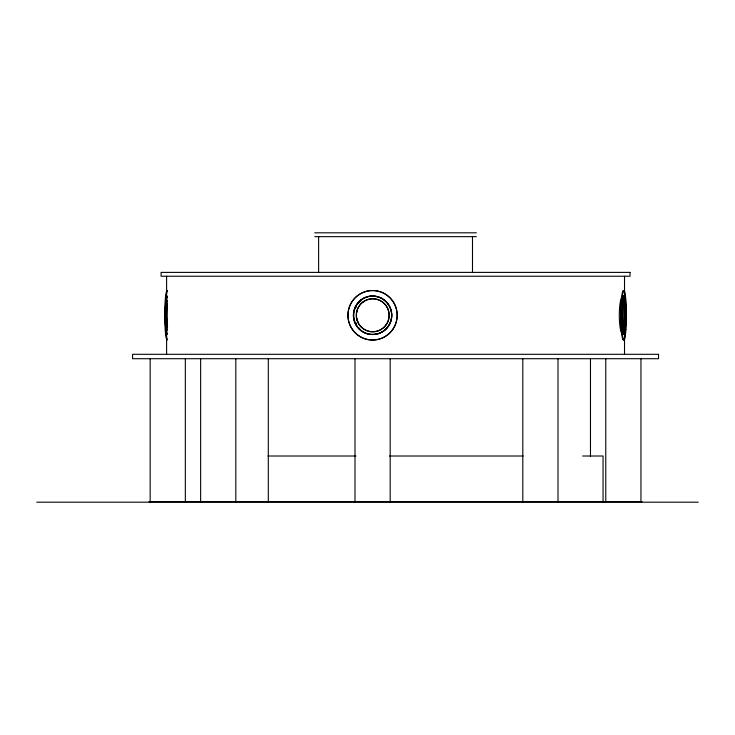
<?xml version="1.0" encoding="UTF-8"?>
<svg xmlns="http://www.w3.org/2000/svg" width="735" height="735" viewBox="0 0 735 735"><rect width="100%" height="100%" fill="white"/><g stroke="black" fill="none" stroke-linecap="round" stroke-linejoin="round"><path stroke-width="1.1" d="M166.597 354.307L166.597 276.241M314.745 232.811L476.363 232.811M314.745 236.661L476.363 236.661M267.926 456.012L355.832 456.012M389.522 456.012L523.292 456.012M582.671 456.012L603.058 456.012L603.058 502.189M149.012 501.637L642.096 501.637M36.75 502.189L698.25 502.189M640.957 358.708L640.957 502.189M624.52 276.241L624.52 294.606M624.52 299.2L624.52 303.794M624.52 307.239L624.52 323.308M624.52 326.753L624.52 331.347M624.52 335.941L624.52 354.307M605.769 358.708L605.769 502.189M590.471 358.708L590.471 456.27M557.994 358.708L557.994 502.189M522.805 358.708L522.805 502.189M472.486 236.661L472.486 272.391M390.184 358.708L390.184 502.189M354.996 358.708L354.996 502.189M318.623 236.661L318.623 272.391M268.303 358.708L268.303 502.189M235.825 358.708L235.825 502.189M200.637 358.708L200.637 502.189M185.339 358.708L185.339 502.189M150.16 358.708L150.16 502.189M623.298 299.522A19.229 1.92 -84.8 0 1 625.558 302.719A19.229 1.92 -84.8 0 1 623.243 328.26M623.363 334.397A19.229 3.684 90 0 1 619.293 315.278A19.229 3.684 90 0 1 623.363 296.15M167.295 339.598A24.742 2.481 90 0 1 165.265 315.278A24.742 2.481 90 0 1 167.295 290.95M167.222 333.773A19.239 1.929 90 0 1 165.816 315.278A19.239 1.929 90 0 1 167.222 296.775M167.203 340.011A24.742 2.481 90 0 1 164.723 315.278A24.742 2.481 90 0 1 167.203 290.536M167.203 334.517A19.239 1.929 -90 0 1 165.274 315.278A19.239 1.929 -90 0 1 167.203 296.03M372.59 296.122A19.229 19.055 48.2 0 1 391.783 315.444A19.229 19.055 48.2 0 1 372.59 334.425M372.59 334.498A19.229 18.871 90 0 1 353.737 315.278A19.229 18.871 90 0 1 372.59 296.049M167.35 330.208A19.239 1.929 -90 0 1 167.35 300.339M167.396 326.937A16.492 1.654 -90 0 1 167.396 303.61M369.466 334.195A19.239 19.147 -90 0 1 367.675 333.773M359.406 301.672A19.239 19.147 -90 0 1 360.876 300.339M358.368 322.849A16.492 16.409 -90 0 1 356.806 318.273M356.806 312.274A16.492 16.409 -90 0 1 357.173 310.74M362.603 302.471A16.492 16.409 -90 0 1 363.963 301.469M622.214 302.379A16.492 1.654 -90 0 1 622.214 328.168M622.903 296.352A19.239 1.929 -90 0 1 624.474 315.278A19.239 1.929 -90 0 1 622.903 334.195M622.012 333.773A19.239 1.929 -90 0 1 620.616 315.278A19.239 1.929 -90 0 1 622.012 296.775M622.251 299.053A16.492 1.654 -90 0 1 624.199 315.278A16.492 1.654 -90 0 1 622.251 331.494M621.259 325.669A16.492 1.654 -90 0 1 621.259 304.878M369.393 334.103A19.22 18.862 -90 0 1 367.592 333.635M359.755 328.775A19.22 18.862 -90 0 1 359.112 328.076M356.503 324.236A19.22 18.862 -90 0 1 355.731 322.555M355.731 307.993A19.22 18.862 -90 0 1 356.503 306.311M358.515 303.188A19.22 18.862 -90 0 1 360.426 301.12M167.589 326.634A19.229 1.92 84.8 0 1 165.559 303.445A19.229 1.92 84.8 0 1 167.295 297.611M630.014 272.391L161.094 272.391L161.094 276.241L630.014 276.241L630.014 272.391M658.542 354.307L132.566 354.307L132.566 358.708L658.542 358.708L658.542 354.307M625.393 329.519A24.742 2.481 -90 0 0 623.583 290.637A24.742 2.481 -90 0 0 621.112 325.669A24.742 2.481 -90 0 0 625.393 329.519M624.943 326.349A19.239 1.929 -90 0 0 623.537 296.113A19.239 1.929 -90 0 0 621.608 323.354A19.239 1.929 -90 0 0 624.943 326.349M625.935 329.519A24.742 2.481 -90 0 0 624.134 290.637A24.742 2.481 -90 0 0 621.654 325.669A24.742 2.481 -90 0 0 625.935 329.519M625.485 326.349A19.239 1.929 -90 0 0 624.079 296.113A19.239 1.929 -90 0 0 622.159 323.354A19.239 1.929 -90 0 0 625.485 326.349M392.71 329.519A24.742 24.613 -90 0 0 374.795 290.637A24.742 24.613 -90 0 0 350.255 325.669A24.742 24.613 -90 0 0 392.71 329.519M388.236 326.349A19.239 19.147 -90 0 0 374.308 296.113A19.239 19.147 -90 0 0 355.161 323.354A19.239 19.147 -90 0 0 388.181 326.349A19.239 19.147 -90 0 0 374.253 296.113A19.239 19.147 -90 0 0 355.216 323.354A19.239 19.147 -90 0 0 388.236 326.349M392.655 329.519A24.742 24.613 -90 0 0 374.74 290.637A24.742 24.613 -90 0 0 350.2 325.669A24.742 24.613 -90 0 0 392.655 329.519M387.014 323.519A16.492 16.409 -90 0 0 372.81 298.777A16.492 16.409 -90 0 0 358.597 323.519A16.492 16.409 -90 0 0 387.014 323.519M386.086 324.769A16.492 16.409 -90 0 0 374.143 298.851A16.492 16.409 -90 0 0 357.78 322.206A16.492 16.409 -90 0 0 386.086 324.769"/></g></svg>
